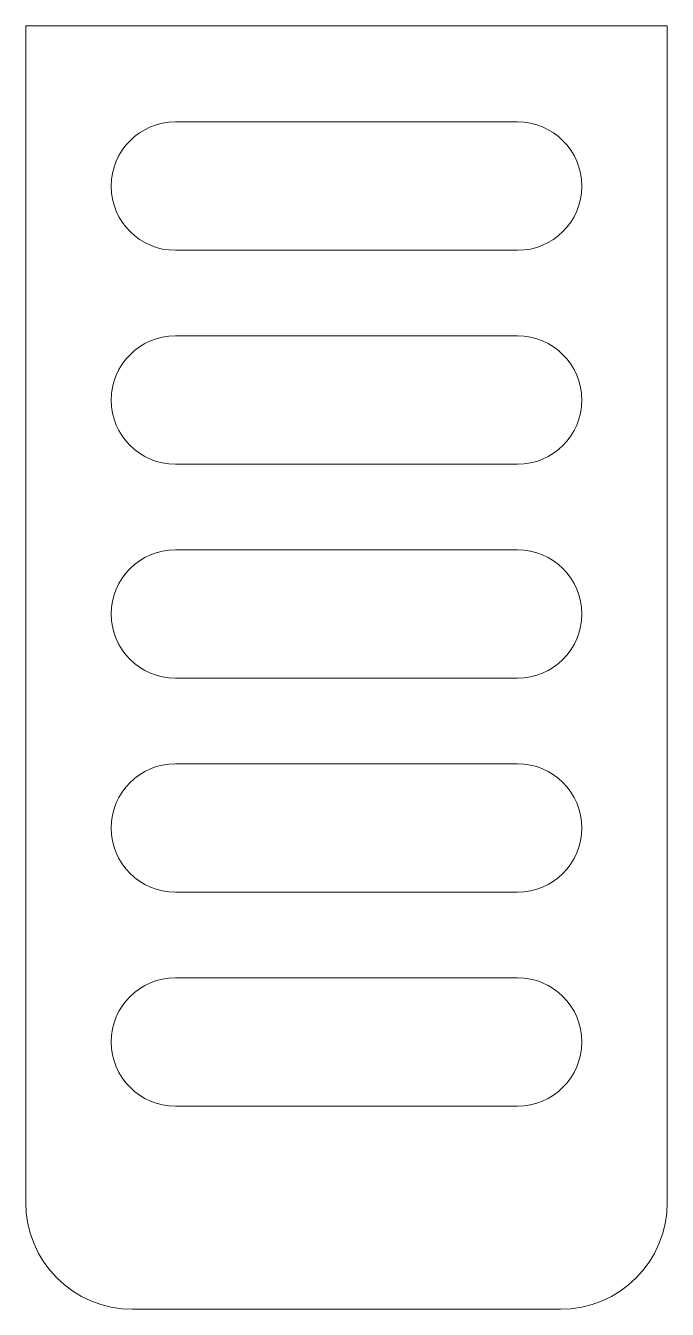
# Model space of a CAD drawing. Header units: millimetres. Extents: x 0 to 60, y 0 to 120.
import ezdxf

# ---------------------------------------------------------------- set-up
doc = ezdxf.new("R2010")
doc.units = ezdxf.units.MM

msp = doc.modelspace()

# ---------------------------------------------------------------- linework, layer by layer
at = {"color": 7, "linetype": 'Continuous', "lineweight": 15}
for p, q in [((0, 120), (0, 10)), ((60, 120), (0, 120)), ((60, 10), (60, 120)), ((46, 111), (14, 111)), ((14, 99), (46, 99)), ((46, 91), (14, 91)), ((14, 79), (46, 79)), ((46, 71), (14, 71)), ((14, 59), (46, 59)), ((46, 51), (14, 51)), ((14, 39), (46, 39)), ((46, 31), (14, 31)), ((14, 19), (46, 19)), ((10, 0), (50, 0))]:
    msp.add_line(p, q, dxfattribs=at)
for centre, radius, start, end in [((14, 105), 6, 90, 270), ((46, 105), 6, 270, 90), ((14, 85), 6, 90, 270), ((46, 85), 6, 270, 90), ((14, 65), 6, 90, 270), ((46, 65), 6, 270, 90), ((14, 45), 6, 90, 270), ((46, 45), 6, 270, 90), ((14, 25), 6, 90, 270), ((46, 25), 6, 270, 90), ((10, 10), 10, 180, 270), ((50, 10), 10, 270, 0)]:
    msp.add_arc(centre, radius, start, end, dxfattribs=at)

doc.saveas('drawing.dxf')
